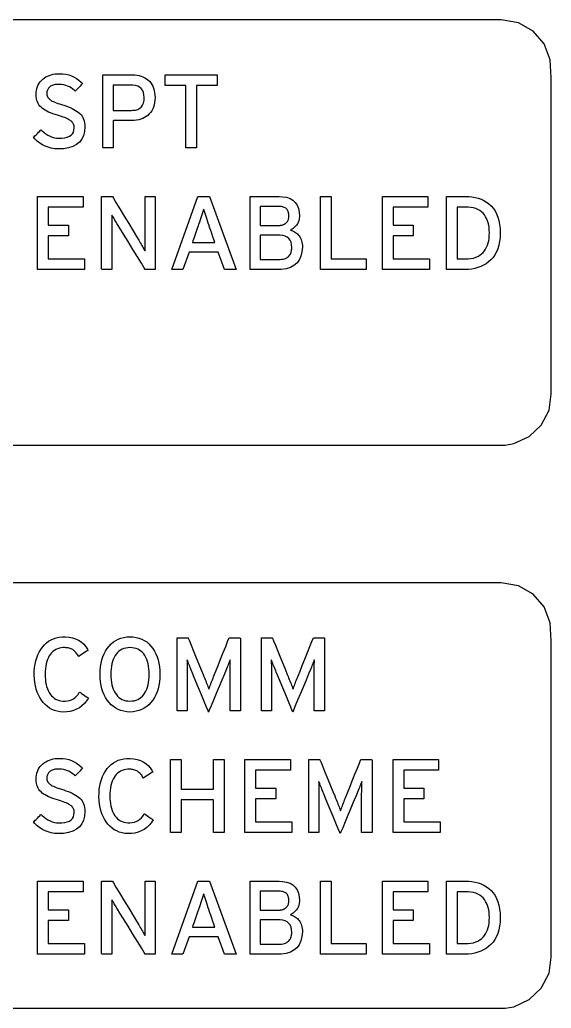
# Model space of a CAD drawing. Extents: x 1 to 47.7, y 0.2 to 33.3.
# Drawn here: x 15.51 to 16.36, y 12.734 to 14.314 of the extents above; entities that cross this region are included whole.
import ezdxf

# ---------------------------------------------------------------- set-up
doc = ezdxf.new("R2010")
doc.units = 0
doc.header["$MEASUREMENT"] = 0
doc.layers.add('4_0_____DWG', color=7, linetype='CONTINUOUS')

msp = doc.modelspace()

# ---------------------------------------------------------------- linework, layer by layer
at = {"layer": '4_0_____DWG'}
for points in [[(15.4329, 13.6336), (15.6397, 13.6336), (15.8464, 13.6336), (15.9436, 13.6336), (16.0331, 13.6336), (16.1126, 13.6336), (16.1796, 13.6336), (16.2314, 13.6336), (16.2657, 13.6336), (16.2798, 13.6336), (16.2862, 13.6338), (16.3001, 13.6361), (16.3248, 13.6473), (16.3442, 13.6657), (16.3565, 13.6898), (16.3601, 13.7151), (16.3601, 13.7245), (16.3601, 13.7416), (16.3601, 13.7949), (16.3601, 13.8668), (16.3601, 13.9493), (16.3601, 14.113), (16.3601, 14.178), (16.3601, 14.2207), (16.3584, 14.2497), (16.3485, 14.2751), (16.3309, 14.2953), (16.3076, 14.3087), (16.2801, 14.3136), (16.2801, 14.3136), (16.269, 14.3136), (16.2375, 14.3136), (16.188, 14.3136), (16.123, 14.3136), (16.0452, 14.3136), (15.9569, 14.3136), (15.7591, 14.3136), (15.5499, 14.3136), (15.3493, 14.3136)], [(15.7926, 14.2085), (15.7926, 14.1089), (15.7757, 14.1089), (15.7757, 14.2085), (15.7427, 14.2085), (15.7427, 14.2256), (15.8256, 14.2256), (15.8256, 14.2085), (15.7926, 14.2085)], [(15.5384, 13.9145), (15.5384, 14.0311), (15.6112, 14.0311), (15.6112, 14.0142), (15.5553, 14.0142), (15.5553, 13.9852), (15.5877, 13.9852), (15.5877, 13.9683), (15.5553, 13.9683), (15.5553, 13.9314), (15.6136, 13.9314), (15.6136, 13.9145), (15.5384, 13.9145)], [(15.8372, 13.9145), (15.8274, 13.9422), (15.7807, 13.9422), (15.771, 13.9145), (15.7529, 13.9145), (15.7949, 14.0311), (15.8134, 14.0311), (15.8559, 13.9145), (15.8372, 13.9145)], [(15.9909, 13.9145), (15.9909, 14.0311), (16.0078, 14.0311), (16.0078, 13.9316), (16.0642, 13.9316), (16.0642, 13.9145), (15.9909, 13.9145)], [(16.0901, 13.9145), (16.0901, 14.0311), (16.1628, 14.0311), (16.1628, 14.0142), (16.107, 14.0142), (16.107, 13.9852), (16.1394, 13.9852), (16.1394, 13.9683), (16.107, 13.9683), (16.107, 13.9314), (16.1653, 13.9314), (16.1653, 13.9145), (16.0901, 13.9145)], [(15.4329, 12.7336), (15.6397, 12.7336), (15.8464, 12.7336), (15.9436, 12.7336), (16.0331, 12.7336), (16.1126, 12.7336), (16.1796, 12.7336), (16.2314, 12.7336), (16.2657, 12.7336), (16.2798, 12.7336), (16.2862, 12.7338), (16.3001, 12.7361), (16.3248, 12.7473), (16.3442, 12.7657), (16.3565, 12.7898), (16.3601, 12.8151), (16.3601, 12.8245), (16.3601, 12.8416), (16.3601, 12.8948), (16.3601, 12.9668), (16.3601, 13.0493), (16.3601, 13.213), (16.3601, 13.2779), (16.3601, 13.3207), (16.3584, 13.3497), (16.3485, 13.3751), (16.3309, 13.3953), (16.3076, 13.4087), (16.2801, 13.4136), (16.2801, 13.4136), (16.269, 13.4136), (16.2375, 13.4136), (16.188, 13.4136), (16.123, 13.4136), (16.0452, 13.4136), (15.9569, 13.4136), (15.7591, 13.4136), (15.5499, 13.4136), (15.3493, 13.4136)], [(15.82, 13.0145), (15.82, 13.0668), (15.7679, 13.0668), (15.7679, 13.0145), (15.751, 13.0145), (15.751, 13.1311), (15.7679, 13.1311), (15.7679, 13.0839), (15.82, 13.0839), (15.82, 13.1311), (15.8369, 13.1311), (15.8369, 13.0145), (15.82, 13.0145)], [(15.87, 13.0145), (15.87, 13.1311), (15.9428, 13.1311), (15.9428, 13.1142), (15.8869, 13.1142), (15.8869, 13.0852), (15.9194, 13.0852), (15.9194, 13.0683), (15.8869, 13.0683), (15.8869, 13.0314), (15.9452, 13.0314), (15.9452, 13.0145), (15.87, 13.0145)], [(16.1072, 13.0145), (16.1072, 13.1311), (16.1799, 13.1311), (16.1799, 13.1142), (16.1241, 13.1142), (16.1241, 13.0852), (16.1565, 13.0852), (16.1565, 13.0683), (16.1241, 13.0683), (16.1241, 13.0314), (16.1824, 13.0314), (16.1824, 13.0145), (16.1072, 13.0145)], [(15.5384, 12.8201), (15.5384, 12.9367), (15.6112, 12.9367), (15.6112, 12.9198), (15.5553, 12.9198), (15.5553, 12.8908), (15.5877, 12.8908), (15.5877, 12.8739), (15.5553, 12.8739), (15.5553, 12.837), (15.6136, 12.837), (15.6136, 12.8201), (15.5384, 12.8201)], [(15.8372, 12.8201), (15.8274, 12.8477), (15.7807, 12.8477), (15.771, 12.8201), (15.7529, 12.8201), (15.7949, 12.9367), (15.8134, 12.9367), (15.8559, 12.8201), (15.8372, 12.8201)], [(15.9909, 12.8201), (15.9909, 12.9367), (16.0078, 12.9367), (16.0078, 12.8372), (16.0642, 12.8372), (16.0642, 12.8201), (15.9909, 12.8201)], [(16.0901, 12.8201), (16.0901, 12.9367), (16.1628, 12.9367), (16.1628, 12.9198), (16.107, 12.9198), (16.107, 12.8908), (16.1394, 12.8908), (16.1394, 12.8739), (16.107, 12.8739), (16.107, 12.837), (16.1653, 12.837), (16.1653, 12.8201), (16.0901, 12.8201)]]:
    msp.add_lwpolyline(points, dxfattribs=at)
for points in [[(15.614, 14.1424), (15.6136, 14.1351), (15.612, 14.1286), (15.6093, 14.1229), (15.6056, 14.1181), (15.6007, 14.1142), (15.5948, 14.1111), (15.5877, 14.1089), (15.5796, 14.1075), (15.5711, 14.1071), (15.5656, 14.1075), (15.5603, 14.1084), (15.5552, 14.1098), (15.5505, 14.1116), (15.546, 14.1139), (15.5418, 14.1166), (15.5378, 14.1198), (15.5342, 14.1234), (15.5321, 14.126), (15.5328, 14.1267), (15.5342, 14.1281), (15.536, 14.1299), (15.538, 14.1319), (15.5401, 14.1339), (15.5419, 14.1358), (15.5433, 14.1372), (15.5441, 14.1379), (15.5458, 14.1363), (15.5487, 14.1336), (15.5518, 14.1312), (15.555, 14.1291), (15.5583, 14.1274), (15.5617, 14.1261), (15.5652, 14.1251), (15.5689, 14.1245), (15.5726, 14.1242), (15.5774, 14.1243), (15.582, 14.1248), (15.5859, 14.1258), (15.5893, 14.1273), (15.592, 14.1291), (15.5942, 14.1314), (15.5957, 14.1342), (15.5966, 14.1374), (15.597, 14.141), (15.5969, 14.1426), (15.5967, 14.144), (15.5964, 14.1454), (15.5959, 14.1467), (15.5952, 14.1479), (15.5945, 14.1491), (15.5935, 14.1502), (15.5925, 14.1513), (15.5913, 14.1523), (15.5898, 14.1533), (15.5881, 14.1543), (15.5862, 14.1553), (15.5841, 14.1562), (15.5818, 14.1572), (15.5793, 14.1581), (15.5765, 14.159), (15.5735, 14.16), (15.5701, 14.1609), (15.5663, 14.1621), (15.5627, 14.1634), (15.5593, 14.1647), (15.5561, 14.166), (15.5532, 14.1674), (15.5506, 14.1689), (15.5481, 14.1705), (15.5459, 14.1721), (15.5439, 14.1737), (15.5421, 14.1755), (15.5406, 14.1775), (15.5393, 14.1798), (15.5382, 14.1822), (15.5373, 14.1848), (15.5367, 14.1877), (15.5363, 14.1907), (15.5361, 14.194), (15.5362, 14.1974), (15.5366, 14.2006), (15.5372, 14.2037), (15.5381, 14.2067), (15.5393, 14.2094), (15.5408, 14.212), (15.5425, 14.2144), (15.5445, 14.2167), (15.5468, 14.2188), (15.5492, 14.2206), (15.5518, 14.2222), (15.5545, 14.2236), (15.5573, 14.2247), (15.5603, 14.2257), (15.5634, 14.2264), (15.5667, 14.227), (15.5702, 14.2273), (15.5739, 14.2274), (15.5788, 14.2272), (15.5836, 14.2265), (15.5882, 14.2254), (15.5925, 14.2239), (15.5967, 14.2221), (15.6006, 14.2198), (15.6044, 14.2171), (15.6079, 14.214), (15.6103, 14.2116), (15.6097, 14.2109), (15.6083, 14.2095), (15.6066, 14.2077), (15.6046, 14.2056), (15.6026, 14.2035), (15.6007, 14.2017), (15.5993, 14.2002), (15.5985, 14.1993), (15.5972, 14.2004), (15.5948, 14.2026), (15.5922, 14.2046), (15.5894, 14.2063), (15.5865, 14.2076), (15.5834, 14.2087), (15.5802, 14.2096), (15.5768, 14.2101), (15.5732, 14.2103), (15.5706, 14.2103), (15.5685, 14.2101), (15.5665, 14.2099), (15.5647, 14.2095), (15.5631, 14.2091), (15.5616, 14.2086), (15.5602, 14.2079), (15.5589, 14.2072), (15.5578, 14.2063), (15.5568, 14.2054), (15.556, 14.2043), (15.5552, 14.2033), (15.5546, 14.2022), (15.5541, 14.201), (15.5537, 14.1998), (15.5534, 14.1985), (15.5532, 14.1972), (15.5532, 14.1958), (15.5532, 14.1951), (15.5532, 14.1945), (15.5533, 14.1938), (15.5534, 14.1932), (15.5535, 14.1926), (15.5537, 14.1921), (15.5539, 14.1915), (15.5541, 14.191), (15.5543, 14.1905), (15.5546, 14.1899), (15.555, 14.1894), (15.5553, 14.1888), (15.5558, 14.1883), (15.5562, 14.1878), (15.5567, 14.1873), (15.5573, 14.1868), (15.5579, 14.1863), (15.5588, 14.1856), (15.5603, 14.1847), (15.5619, 14.1837), (15.5638, 14.1828), (15.5659, 14.1819), (15.5683, 14.1809), (15.5708, 14.18), (15.5736, 14.179), (15.5766, 14.178), (15.5802, 14.1769), (15.5838, 14.1758), (15.5873, 14.1745), (15.5905, 14.1732), (15.5936, 14.1718), (15.5965, 14.1703), (15.5991, 14.1688), (15.6016, 14.1672), (15.6039, 14.1656), (15.606, 14.1638), (15.6079, 14.1618), (15.6095, 14.1597), (15.6108, 14.1573), (15.612, 14.1547), (15.6129, 14.152), (15.6135, 14.149), (15.6139, 14.1458)], [(15.7263, 14.1891), (15.7261, 14.185), (15.7256, 14.1811), (15.7249, 14.1775), (15.7239, 14.1741), (15.7226, 14.171), (15.7211, 14.1681), (15.7192, 14.1654), (15.7171, 14.163), (15.7147, 14.1608), (15.7122, 14.1589), (15.7094, 14.1572), (15.7065, 14.1557), (15.7034, 14.1546), (15.7002, 14.1536), (15.6967, 14.153), (15.6931, 14.1526), (15.6893, 14.1524), (15.688, 14.1524), (15.6852, 14.1524), (15.681, 14.1524), (15.6761, 14.1524), (15.6709, 14.1524), (15.6661, 14.1524), (15.6622, 14.1524), (15.6598, 14.1524), (15.6593, 14.1522), (15.6593, 14.1496), (15.6593, 14.1445), (15.6593, 14.1378), (15.6593, 14.1302), (15.6593, 14.1228), (15.6593, 14.1162), (15.6593, 14.1113), (15.6593, 14.109), (15.6589, 14.1089), (15.6574, 14.1089), (15.6552, 14.1089), (15.6524, 14.1089), (15.6496, 14.1089), (15.6468, 14.1089), (15.6446, 14.1089), (15.6431, 14.1089), (15.6427, 14.1092), (15.6427, 14.1154), (15.6427, 14.1285), (15.6427, 14.1461), (15.6427, 14.1661), (15.6427, 14.1862), (15.6427, 14.2043), (15.6427, 14.2179), (15.6427, 14.225), (15.6435, 14.2256), (15.6474, 14.2256), (15.6536, 14.2256), (15.6613, 14.2256), (15.6696, 14.2256), (15.6774, 14.2256), (15.6841, 14.2256), (15.6885, 14.2256), (15.6904, 14.2256), (15.694, 14.2254), (15.6975, 14.225), (15.7008, 14.2244), (15.7039, 14.2235), (15.7069, 14.2224), (15.7097, 14.221), (15.7124, 14.2194), (15.7149, 14.2175), (15.7172, 14.2154), (15.7193, 14.2129), (15.7211, 14.2103), (15.7227, 14.2074), (15.7239, 14.2042), (15.7249, 14.2008), (15.7256, 14.1971), (15.7261, 14.1932)], [(15.709, 14.1891), (15.7086, 14.1936), (15.7077, 14.1976), (15.7062, 14.201), (15.7042, 14.2038), (15.7016, 14.206), (15.6985, 14.2076), (15.6948, 14.2087), (15.6906, 14.2091), (15.6888, 14.2091), (15.6859, 14.2091), (15.6814, 14.2091), (15.6761, 14.2091), (15.6706, 14.2091), (15.6656, 14.2091), (15.6616, 14.2091), (15.6595, 14.2091), (15.6593, 14.2085), (15.6593, 14.2051), (15.6593, 14.1995), (15.6593, 14.1926), (15.6593, 14.1853), (15.6593, 14.1784), (15.6593, 14.1728), (15.6593, 14.1694), (15.6595, 14.1688), (15.6616, 14.1688), (15.6656, 14.1688), (15.6706, 14.1688), (15.6761, 14.1688), (15.6814, 14.1688), (15.6859, 14.1688), (15.6888, 14.1688), (15.6906, 14.1689), (15.6949, 14.1693), (15.6987, 14.1704), (15.7018, 14.1721), (15.7044, 14.1743), (15.7064, 14.1771), (15.7079, 14.1805), (15.7087, 14.1845)], [(15.7106, 13.9145), (15.7089, 13.9172), (15.7045, 13.9243), (15.6982, 13.9345), (15.6908, 13.9466), (15.6831, 13.9591), (15.6759, 13.9708), (15.6701, 13.9803), (15.6664, 13.9862), (15.6652, 13.9882), (15.6641, 13.99), (15.6631, 13.9918), (15.662, 13.9935), (15.6611, 13.9952), (15.6601, 13.9968), (15.6592, 13.9984), (15.6583, 13.9999), (15.6574, 14.0014), (15.6571, 14.0004), (15.6571, 13.9976), (15.6571, 13.9947), (15.6571, 13.9917), (15.6571, 13.9886), (15.6572, 13.9855), (15.6572, 13.9822), (15.6572, 13.9789), (15.6572, 13.9754), (15.6573, 13.9733), (15.6573, 13.9679), (15.6573, 13.9597), (15.6573, 13.9499), (15.6573, 13.9395), (15.6573, 13.9297), (15.6573, 13.9216), (15.6573, 13.9161), (15.6572, 13.9145), (15.6565, 13.9145), (15.6548, 13.9145), (15.6524, 13.9145), (15.6497, 13.9145), (15.6469, 13.9145), (15.6443, 13.9145), (15.6423, 13.9145), (15.641, 13.9145), (15.6408, 13.9153), (15.6408, 13.9229), (15.6408, 13.9366), (15.6408, 13.9544), (15.6408, 13.9742), (15.6408, 13.9939), (15.6408, 14.0113), (15.6408, 14.0242), (15.6408, 14.0307), (15.6412, 14.0311), (15.6426, 14.0311), (15.6448, 14.0311), (15.6476, 14.0311), (15.6505, 14.0311), (15.6534, 14.0311), (15.6558, 14.0311), (15.6575, 14.0311), (15.6581, 14.0311), (15.6597, 14.0285), (15.6638, 14.0216), (15.6699, 14.0116), (15.6769, 13.9999), (15.6843, 13.9877), (15.6911, 13.9763), (15.6967, 13.9671), (15.7002, 13.9613), (15.7014, 13.9593), (15.7027, 13.9571), (15.7039, 13.955), (15.705, 13.953), (15.7061, 13.9511), (15.7072, 13.9492), (15.7082, 13.9474), (15.7091, 13.9457), (15.7101, 13.9441), (15.7104, 13.945), (15.7104, 13.9479), (15.7103, 13.9509), (15.7103, 13.9539), (15.7103, 13.9571), (15.7103, 13.9603), (15.7103, 13.9636), (15.7103, 13.967), (15.7103, 13.9704), (15.7103, 13.9726), (15.7103, 13.978), (15.7103, 13.9861), (15.7103, 13.9959), (15.7103, 14.0062), (15.7103, 14.0159), (15.7103, 14.0241), (15.7103, 14.0295), (15.7103, 14.0311), (15.711, 14.0311), (15.7127, 14.0311), (15.7151, 14.0311), (15.7179, 14.0311), (15.7207, 14.0311), (15.7232, 14.0311), (15.7253, 14.0311), (15.7265, 14.0311), (15.7267, 14.0303), (15.7267, 14.0227), (15.7267, 14.009), (15.7267, 13.9912), (15.7267, 13.9714), (15.7267, 13.9517), (15.7267, 13.9344), (15.7267, 13.9214), (15.7267, 13.9149), (15.7264, 13.9145), (15.725, 13.9145), (15.723, 13.9145), (15.7204, 13.9145), (15.7176, 13.9145), (15.715, 13.9145), (15.7127, 13.9145), (15.7112, 13.9145)], [(15.962, 13.9503), (15.9613, 13.9424), (15.9597, 13.9355), (15.957, 13.9296), (15.9533, 13.9246), (15.9485, 13.9207), (15.9428, 13.9177), (15.936, 13.9157), (15.9281, 13.9146), (15.923, 13.9145), (15.9199, 13.9145), (15.9144, 13.9145), (15.9074, 13.9145), (15.8996, 13.9145), (15.892, 13.9145), (15.8853, 13.9145), (15.8805, 13.9145), (15.8785, 13.9145), (15.8785, 13.918), (15.8785, 13.929), (15.8785, 13.9454), (15.8785, 13.9649), (15.8785, 13.9852), (15.8785, 14.0042), (15.8785, 14.0196), (15.8785, 14.0291), (15.8787, 14.0311), (15.8815, 14.0311), (15.8869, 14.0311), (15.8941, 14.0311), (15.9021, 14.0311), (15.9101, 14.0311), (15.9171, 14.0311), (15.9223, 14.0311), (15.9248, 14.0311), (15.9304, 14.0308), (15.9367, 14.0298), (15.9422, 14.0278), (15.9468, 14.0251), (15.9506, 14.0216), (15.9535, 14.0172), (15.9556, 14.0121), (15.9569, 14.0061), (15.9573, 14.0004), (15.9572, 13.9984), (15.957, 13.9965), (15.9567, 13.9947), (15.9563, 13.9929), (15.9558, 13.9913), (15.9552, 13.9897), (15.9545, 13.9882), (15.9536, 13.9868), (15.9527, 13.9855), (15.9517, 13.9842), (15.9506, 13.983), (15.9495, 13.9819), (15.9483, 13.9809), (15.947, 13.9799), (15.9456, 13.979), (15.9442, 13.9781), (15.9431, 13.9774), (15.9448, 13.9769), (15.9464, 13.9763), (15.948, 13.9756), (15.9495, 13.9747), (15.951, 13.9737), (15.9525, 13.9726), (15.954, 13.9713), (15.9554, 13.9698), (15.9567, 13.9683), (15.9579, 13.9665), (15.959, 13.9647), (15.9599, 13.9626), (15.9606, 13.9605), (15.9612, 13.9581), (15.9616, 13.9557), (15.9619, 13.953)], [(16.2783, 13.9728), (16.2781, 13.9658), (16.2773, 13.9593), (16.2761, 13.9532), (16.2745, 13.9476), (16.2725, 13.9424), (16.27, 13.9378), (16.267, 13.9335), (16.2636, 13.9298), (16.2599, 13.9265), (16.2559, 13.9236), (16.2517, 13.9212), (16.2474, 13.9191), (16.2428, 13.9174), (16.238, 13.9161), (16.2331, 13.9152), (16.2279, 13.9146), (16.2233, 13.9145), (16.2218, 13.9145), (16.2183, 13.9145), (16.2137, 13.9145), (16.2083, 13.9145), (16.2029, 13.9145), (16.1981, 13.9145), (16.1944, 13.9145), (16.1926, 13.9145), (16.1925, 13.9169), (16.1925, 13.927), (16.1925, 13.943), (16.1925, 13.9625), (16.1925, 13.9831), (16.1925, 14.0026), (16.1925, 14.0186), (16.1925, 14.0287), (16.1926, 14.0311), (16.1944, 14.0311), (16.1981, 14.0311), (16.2029, 14.0311), (16.2083, 14.0311), (16.2137, 14.0311), (16.2183, 14.0311), (16.2218, 14.0311), (16.2233, 14.0311), (16.228, 14.031), (16.2332, 14.0305), (16.2383, 14.0297), (16.2431, 14.0284), (16.2477, 14.0268), (16.2521, 14.0247), (16.2563, 14.0223), (16.2602, 14.0195), (16.2639, 14.0162), (16.2672, 14.0124), (16.2701, 14.0082), (16.2726, 14.0035), (16.2746, 13.9983), (16.2762, 13.9926), (16.2773, 13.9865), (16.2781, 13.9799)], [(15.9404, 13.9999), (15.9404, 14.0014), (15.9402, 14.0028), (15.94, 14.0042), (15.9396, 14.0056), (15.9392, 14.0069), (15.9387, 14.0081), (15.9381, 14.0092), (15.9374, 14.0103), (15.9365, 14.0113), (15.9355, 14.0122), (15.9343, 14.013), (15.9331, 14.0136), (15.9316, 14.0141), (15.9301, 14.0146), (15.9284, 14.0149), (15.9266, 14.0151), (15.9247, 14.0152), (15.9236, 14.0152), (15.9205, 14.0152), (15.9161, 14.0152), (15.9109, 14.0152), (15.9056, 14.0152), (15.9007, 14.0152), (15.8969, 14.0152), (15.8947, 14.0152), (15.8944, 14.0149), (15.8944, 14.0127), (15.8944, 14.0089), (15.8944, 14.004), (15.8944, 13.9987), (15.8944, 13.9936), (15.8944, 13.9892), (15.8944, 13.9861), (15.8944, 13.985), (15.8956, 13.985), (15.8986, 13.985), (15.9031, 13.985), (15.9082, 13.985), (15.9135, 13.985), (15.9184, 13.985), (15.9222, 13.985), (15.9244, 13.985), (15.9252, 13.985), (15.9262, 13.985), (15.9271, 13.9851), (15.9281, 13.9852), (15.9289, 13.9854), (15.9297, 13.9855), (15.9305, 13.9858), (15.9313, 13.986), (15.932, 13.9863), (15.9326, 13.9867), (15.9333, 13.987), (15.9339, 13.9874), (15.9345, 13.9877), (15.9351, 13.9881), (15.9356, 13.9886), (15.9361, 13.989), (15.9366, 13.9894), (15.9373, 13.9902), (15.938, 13.9912), (15.9386, 13.9923), (15.9392, 13.9934), (15.9396, 13.9946), (15.94, 13.9958), (15.9402, 13.9971), (15.9404, 13.9985)], [(15.8127, 13.9846), (15.8114, 13.9885), (15.8102, 13.9922), (15.809, 13.9957), (15.8079, 13.999), (15.8068, 14.0023), (15.8059, 14.0053), (15.8049, 14.0082), (15.8041, 14.011), (15.8033, 14.0094), (15.8025, 14.0066), (15.8016, 14.0036), (15.8006, 14.0004), (15.7995, 13.9971), (15.7984, 13.9936), (15.7972, 13.9899), (15.7959, 13.9861), (15.7952, 13.9841), (15.7944, 13.9818), (15.7932, 13.9781), (15.7916, 13.9736), (15.7899, 13.9687), (15.7883, 13.9641), (15.787, 13.9604), (15.7862, 13.9582), (15.7863, 13.9578), (15.7889, 13.9578), (15.7935, 13.9578), (15.7995, 13.9578), (15.806, 13.9578), (15.8123, 13.9578), (15.8176, 13.9578), (15.8211, 13.9578), (15.822, 13.9578), (15.8215, 13.9593), (15.8204, 13.9625), (15.8189, 13.9669), (15.8172, 13.9717), (15.8155, 13.9765), (15.8141, 13.9806), (15.8131, 13.9835)], [(16.2611, 13.9728), (16.261, 13.9772), (16.2606, 13.9813), (16.26, 13.9852), (16.2592, 13.9889), (16.258, 13.9924), (16.2567, 13.9957), (16.2551, 13.9988), (16.2532, 14.0016), (16.2511, 14.0043), (16.2486, 14.0066), (16.2458, 14.0086), (16.2427, 14.0103), (16.2393, 14.0117), (16.2356, 14.0128), (16.2316, 14.0136), (16.2273, 14.014), (16.2233, 14.0142), (16.2226, 14.0142), (16.2211, 14.0142), (16.2189, 14.0142), (16.2165, 14.0142), (16.2141, 14.0142), (16.2119, 14.0142), (16.2103, 14.0142), (16.2095, 14.0142), (16.2094, 14.0125), (16.2094, 14.0053), (16.2094, 13.994), (16.2094, 13.9801), (16.2094, 13.9655), (16.2094, 13.9516), (16.2094, 13.9403), (16.2094, 13.9331), (16.2095, 13.9314), (16.2103, 13.9314), (16.2119, 13.9314), (16.2141, 13.9314), (16.2165, 13.9314), (16.2189, 13.9314), (16.2211, 13.9314), (16.2226, 13.9314), (16.2233, 13.9314), (16.2273, 13.9316), (16.2316, 13.932), (16.2356, 13.9328), (16.2393, 13.9339), (16.2427, 13.9354), (16.2458, 13.9371), (16.2486, 13.9392), (16.2511, 13.9416), (16.2532, 13.9442), (16.2551, 13.9471), (16.2567, 13.9501), (16.258, 13.9534), (16.2592, 13.9568), (16.26, 13.9605), (16.2606, 13.9644), (16.261, 13.9685)], [(15.945, 13.9498), (15.9447, 13.9541), (15.9438, 13.9579), (15.9423, 13.9611), (15.9403, 13.9638), (15.9377, 13.9659), (15.9345, 13.9675), (15.9308, 13.9686), (15.9266, 13.9691), (15.9245, 13.9692), (15.9218, 13.9692), (15.9176, 13.9692), (15.9125, 13.9692), (15.907, 13.9692), (15.9018, 13.9692), (15.8976, 13.9692), (15.895, 13.9692), (15.8944, 13.969), (15.8944, 13.9665), (15.8944, 13.9618), (15.8944, 13.9556), (15.8944, 13.9487), (15.8944, 13.9419), (15.8944, 13.9361), (15.8944, 13.932), (15.8944, 13.9304), (15.8956, 13.9304), (15.8988, 13.9304), (15.9033, 13.9304), (15.9086, 13.9304), (15.9139, 13.9304), (15.9188, 13.9304), (15.9225, 13.9304), (15.9244, 13.9304), (15.9263, 13.9305), (15.9288, 13.9307), (15.9311, 13.931), (15.9332, 13.9315), (15.9351, 13.9322), (15.9369, 13.933), (15.9384, 13.9339), (15.9398, 13.9351), (15.9409, 13.9363), (15.9419, 13.9377), (15.9427, 13.9391), (15.9434, 13.9406), (15.944, 13.9423), (15.9445, 13.944), (15.9448, 13.9458), (15.945, 13.9477)], [(15.6197, 13.2294), (15.6166, 13.2247), (15.6132, 13.2205), (15.6094, 13.2169), (15.6053, 13.2138), (15.6008, 13.2114), (15.5959, 13.2094), (15.5907, 13.2081), (15.5851, 13.2073), (15.5795, 13.2071), (15.5746, 13.2075), (15.5699, 13.2084), (15.5656, 13.2097), (15.5614, 13.2113), (15.5576, 13.2135), (15.554, 13.216), (15.5506, 13.219), (15.5475, 13.2224), (15.5446, 13.2261), (15.542, 13.2301), (15.5397, 13.2344), (15.5377, 13.239), (15.5361, 13.2438), (15.5348, 13.249), (15.5339, 13.2544), (15.5333, 13.2601), (15.533, 13.2661), (15.5331, 13.2722), (15.5336, 13.278), (15.5344, 13.2835), (15.5356, 13.2888), (15.537, 13.2938), (15.5389, 13.2985), (15.541, 13.303), (15.5435, 13.3071), (15.5463, 13.311), (15.5493, 13.3145), (15.5526, 13.3176), (15.5561, 13.3203), (15.5599, 13.3225), (15.5639, 13.3243), (15.5682, 13.3258), (15.5727, 13.3267), (15.5775, 13.3273), (15.5829, 13.3274), (15.5888, 13.3269), (15.5942, 13.3258), (15.5993, 13.3242), (15.6039, 13.322), (15.6081, 13.3193), (15.6119, 13.3159), (15.6152, 13.3121), (15.6182, 13.3076), (15.619, 13.3055), (15.6179, 13.3048), (15.616, 13.3036), (15.6137, 13.3021), (15.6111, 13.3005), (15.6086, 13.2989), (15.6065, 13.2975), (15.6049, 13.2965), (15.6042, 13.296), (15.6034, 13.2974), (15.6024, 13.2989), (15.6014, 13.3003), (15.6003, 13.3016), (15.5992, 13.3029), (15.5981, 13.304), (15.597, 13.305), (15.5959, 13.306), (15.5947, 13.3068), (15.5933, 13.3075), (15.592, 13.3081), (15.5905, 13.3087), (15.5889, 13.3091), (15.5873, 13.3095), (15.5856, 13.3097), (15.5838, 13.3099), (15.5819, 13.31), (15.5794, 13.31), (15.5762, 13.3097), (15.5732, 13.3091), (15.5703, 13.3082), (15.5677, 13.3071), (15.5652, 13.3056), (15.5629, 13.3039), (15.5608, 13.3019), (15.5589, 13.2995), (15.5571, 13.2969), (15.5556, 13.294), (15.5542, 13.2909), (15.5531, 13.2876), (15.5521, 13.2841), (15.5514, 13.2803), (15.5508, 13.2763), (15.5505, 13.2721), (15.5504, 13.2676), (15.5505, 13.2632), (15.5508, 13.259), (15.5513, 13.255), (15.552, 13.2512), (15.5529, 13.2477), (15.554, 13.2444), (15.5554, 13.2413), (15.5569, 13.2384), (15.5586, 13.2357), (15.5605, 13.2332), (15.5626, 13.2311), (15.5649, 13.2292), (15.5673, 13.2277), (15.57, 13.2264), (15.5728, 13.2255), (15.5758, 13.2249), (15.579, 13.2245), (15.5826, 13.2245), (15.5862, 13.2249), (15.5896, 13.2257), (15.5928, 13.2268), (15.5958, 13.2283), (15.5985, 13.2302), (15.6009, 13.2325), (15.6032, 13.2352), (15.6051, 13.2382), (15.6059, 13.2389), (15.6071, 13.2381), (15.6089, 13.2368), (15.6111, 13.2353), (15.6135, 13.2336), (15.6158, 13.232), (15.6178, 13.2307), (15.6192, 13.2297)], [(15.734, 13.2673), (15.7338, 13.2611), (15.7332, 13.2552), (15.7323, 13.2496), (15.7311, 13.2443), (15.7295, 13.2393), (15.7276, 13.2346), (15.7253, 13.2301), (15.7227, 13.226), (15.7197, 13.2222), (15.7164, 13.2187), (15.7129, 13.2157), (15.7091, 13.2132), (15.705, 13.2111), (15.7006, 13.2094), (15.6961, 13.2082), (15.6912, 13.2074), (15.6861, 13.2071), (15.681, 13.2074), (15.6762, 13.2082), (15.6716, 13.2094), (15.6674, 13.2111), (15.6633, 13.2132), (15.6596, 13.2157), (15.6561, 13.2187), (15.6529, 13.2222), (15.6499, 13.226), (15.6472, 13.2301), (15.6449, 13.2346), (15.6429, 13.2393), (15.6413, 13.2443), (15.64, 13.2496), (15.6391, 13.2552), (15.6385, 13.2611), (15.6383, 13.2673), (15.6385, 13.2735), (15.6391, 13.2794), (15.64, 13.2851), (15.6413, 13.2904), (15.6429, 13.2954), (15.6449, 13.3002), (15.6472, 13.3046), (15.6499, 13.3088), (15.6529, 13.3126), (15.6561, 13.316), (15.6596, 13.319), (15.6633, 13.3215), (15.6674, 13.3236), (15.6716, 13.3252), (15.6762, 13.3264), (15.681, 13.3271), (15.6861, 13.3274), (15.6912, 13.3271), (15.6961, 13.3264), (15.7006, 13.3252), (15.705, 13.3236), (15.7091, 13.3215), (15.7129, 13.319), (15.7164, 13.316), (15.7197, 13.3126), (15.7227, 13.3088), (15.7253, 13.3046), (15.7276, 13.3002), (15.7295, 13.2954), (15.7311, 13.2904), (15.7323, 13.2851), (15.7332, 13.2794), (15.7338, 13.2735)], [(15.8462, 13.2089), (15.8462, 13.2111), (15.8462, 13.2171), (15.8462, 13.2256), (15.8462, 13.2357), (15.8462, 13.2462), (15.8462, 13.256), (15.8462, 13.264), (15.8462, 13.2692), (15.8462, 13.2713), (15.8462, 13.2741), (15.8463, 13.2768), (15.8463, 13.2794), (15.8463, 13.2818), (15.8463, 13.2841), (15.8464, 13.2863), (15.8465, 13.2883), (15.8465, 13.2902), (15.8463, 13.2904), (15.8457, 13.2888), (15.845, 13.287), (15.8442, 13.2851), (15.8434, 13.2831), (15.8426, 13.2809), (15.8417, 13.2786), (15.8407, 13.2762), (15.8397, 13.2736), (15.8389, 13.2717), (15.8367, 13.2665), (15.8332, 13.2582), (15.8289, 13.2479), (15.8243, 13.2368), (15.8198, 13.226), (15.8158, 13.2167), (15.8131, 13.21), (15.8119, 13.2071), (15.8111, 13.209), (15.8086, 13.2149), (15.805, 13.2237), (15.8006, 13.2343), (15.796, 13.2455), (15.7916, 13.2561), (15.788, 13.2649), (15.7855, 13.2709), (15.7846, 13.273), (15.7836, 13.2756), (15.7826, 13.2781), (15.7817, 13.2804), (15.7808, 13.2826), (15.78, 13.2847), (15.7792, 13.2866), (15.7785, 13.2884), (15.7779, 13.2901), (15.7775, 13.2905), (15.7775, 13.2887), (15.7776, 13.2867), (15.7777, 13.2846), (15.7777, 13.2823), (15.7777, 13.2799), (15.7778, 13.2774), (15.7778, 13.2747), (15.7778, 13.2719), (15.7778, 13.2699), (15.7778, 13.2655), (15.7778, 13.258), (15.7778, 13.2484), (15.7778, 13.238), (15.7778, 13.2278), (15.7778, 13.2188), (15.7778, 13.2122), (15.7778, 13.209), (15.7774, 13.2089), (15.7761, 13.2089), (15.774, 13.2089), (15.7715, 13.2089), (15.7688, 13.2089), (15.7662, 13.2089), (15.764, 13.2089), (15.7624, 13.2089), (15.7619, 13.2089), (15.7619, 13.2131), (15.7619, 13.2243), (15.7619, 13.2405), (15.7619, 13.2595), (15.7619, 13.2793), (15.7619, 13.2979), (15.7619, 13.3132), (15.7619, 13.323), (15.7619, 13.3256), (15.7628, 13.3256), (15.7646, 13.3256), (15.7672, 13.3256), (15.7701, 13.3256), (15.7731, 13.3256), (15.7758, 13.3256), (15.7779, 13.3256), (15.7791, 13.3256), (15.7795, 13.3251), (15.7812, 13.3211), (15.7841, 13.3138), (15.788, 13.3044), (15.7922, 13.2939), (15.7965, 13.2835), (15.8002, 13.2743), (15.803, 13.2673), (15.8045, 13.2637), (15.8053, 13.2617), (15.8064, 13.2592), (15.8074, 13.2568), (15.8083, 13.2544), (15.8092, 13.2521), (15.81, 13.2499), (15.8108, 13.2477), (15.8116, 13.2456), (15.8123, 13.2436), (15.8129, 13.2451), (15.8137, 13.2472), (15.8145, 13.2493), (15.8153, 13.2515), (15.8161, 13.2538), (15.8171, 13.2562), (15.818, 13.2586), (15.819, 13.2611), (15.82, 13.2635), (15.8211, 13.2662), (15.8236, 13.2725), (15.8271, 13.2813), (15.8312, 13.2916), (15.8354, 13.3021), (15.8393, 13.3119), (15.8424, 13.3197), (15.8444, 13.3246), (15.8449, 13.3256), (15.8459, 13.3256), (15.8479, 13.3256), (15.8506, 13.3256), (15.8536, 13.3256), (15.8567, 13.3256), (15.8594, 13.3256), (15.8615, 13.3256), (15.8627, 13.3256), (15.8628, 13.3242), (15.8628, 13.3159), (15.8628, 13.3017), (15.8628, 13.2837), (15.8628, 13.2639), (15.8628, 13.2445), (15.8628, 13.2276), (15.8628, 13.2151), (15.8628, 13.2091), (15.8625, 13.2089), (15.8611, 13.2089), (15.8589, 13.2089), (15.8562, 13.2089), (15.8534, 13.2089), (15.8507, 13.2089), (15.8484, 13.2089), (15.8468, 13.2089)], [(15.9809, 13.2089), (15.9809, 13.2111), (15.9809, 13.2171), (15.9809, 13.2256), (15.9809, 13.2357), (15.9809, 13.2462), (15.9809, 13.256), (15.9809, 13.264), (15.9809, 13.2692), (15.9809, 13.2713), (15.9809, 13.2741), (15.9809, 13.2768), (15.981, 13.2794), (15.981, 13.2818), (15.981, 13.2841), (15.9811, 13.2863), (15.9811, 13.2883), (15.9812, 13.2902), (15.981, 13.2904), (15.9804, 13.2888), (15.9797, 13.287), (15.9789, 13.2851), (15.9781, 13.2831), (15.9773, 13.2809), (15.9763, 13.2786), (15.9754, 13.2762), (15.9743, 13.2736), (15.9735, 13.2717), (15.9714, 13.2665), (15.9679, 13.2582), (15.9636, 13.2479), (15.959, 13.2368), (15.9544, 13.226), (15.9505, 13.2167), (15.9477, 13.21), (15.9465, 13.2071), (15.9458, 13.209), (15.9433, 13.2149), (15.9397, 13.2237), (15.9353, 13.2343), (15.9307, 13.2455), (15.9263, 13.2561), (15.9226, 13.2649), (15.9202, 13.2709), (15.9193, 13.273), (15.9183, 13.2756), (15.9173, 13.2781), (15.9164, 13.2804), (15.9155, 13.2826), (15.9147, 13.2847), (15.9139, 13.2866), (15.9132, 13.2884), (15.9125, 13.2901), (15.9122, 13.2905), (15.9122, 13.2887), (15.9123, 13.2867), (15.9123, 13.2846), (15.9124, 13.2823), (15.9124, 13.2799), (15.9124, 13.2774), (15.9125, 13.2747), (15.9125, 13.2719), (15.9125, 13.2699), (15.9125, 13.2655), (15.9125, 13.258), (15.9125, 13.2484), (15.9125, 13.238), (15.9125, 13.2278), (15.9125, 13.2188), (15.9125, 13.2122), (15.9125, 13.209), (15.9121, 13.2089), (15.9108, 13.2089), (15.9087, 13.2089), (15.9062, 13.2089), (15.9034, 13.2089), (15.9008, 13.2089), (15.8986, 13.2089), (15.8971, 13.2089), (15.8965, 13.2089), (15.8965, 13.2131), (15.8965, 13.2243), (15.8965, 13.2405), (15.8965, 13.2595), (15.8965, 13.2793), (15.8965, 13.2979), (15.8965, 13.3132), (15.8965, 13.323), (15.8966, 13.3256), (15.8975, 13.3256), (15.8993, 13.3256), (15.9019, 13.3256), (15.9048, 13.3256), (15.9077, 13.3256), (15.9104, 13.3256), (15.9126, 13.3256), (15.9138, 13.3256), (15.9142, 13.3251), (15.9159, 13.3211), (15.9188, 13.3138), (15.9226, 13.3044), (15.9269, 13.2939), (15.9311, 13.2835), (15.9349, 13.2743), (15.9377, 13.2673), (15.9392, 13.2637), (15.94, 13.2617), (15.9411, 13.2592), (15.942, 13.2568), (15.943, 13.2544), (15.9439, 13.2521), (15.9447, 13.2499), (15.9455, 13.2477), (15.9463, 13.2456), (15.9469, 13.2436), (15.9476, 13.2451), (15.9484, 13.2472), (15.9491, 13.2493), (15.95, 13.2515), (15.9508, 13.2538), (15.9517, 13.2562), (15.9527, 13.2586), (15.9537, 13.2611), (15.9547, 13.2635), (15.9558, 13.2662), (15.9583, 13.2725), (15.9618, 13.2813), (15.9659, 13.2916), (15.9701, 13.3021), (15.974, 13.3119), (15.9771, 13.3197), (15.9791, 13.3246), (15.9796, 13.3256), (15.9806, 13.3256), (15.9826, 13.3256), (15.9853, 13.3256), (15.9883, 13.3256), (15.9914, 13.3256), (15.9941, 13.3256), (15.9962, 13.3256), (15.9974, 13.3256), (15.9975, 13.3242), (15.9975, 13.3159), (15.9975, 13.3017), (15.9975, 13.2837), (15.9975, 13.2639), (15.9975, 13.2445), (15.9975, 13.2276), (15.9975, 13.2151), (15.9975, 13.2091), (15.9971, 13.2089), (15.9957, 13.2089), (15.9936, 13.2089), (15.9909, 13.2089), (15.9881, 13.2089), (15.9854, 13.2089), (15.9831, 13.2089), (15.9815, 13.2089)], [(15.7168, 13.2673), (15.7167, 13.2719), (15.7163, 13.2762), (15.7158, 13.2803), (15.7151, 13.2842), (15.7141, 13.2878), (15.7129, 13.2912), (15.7115, 13.2944), (15.7099, 13.2973), (15.7081, 13.3), (15.7061, 13.3023), (15.7038, 13.3043), (15.7014, 13.306), (15.6987, 13.3074), (15.6959, 13.3086), (15.6928, 13.3094), (15.6895, 13.3098), (15.6861, 13.31), (15.6827, 13.3098), (15.6795, 13.3094), (15.6765, 13.3086), (15.6737, 13.3074), (15.6711, 13.306), (15.6686, 13.3043), (15.6664, 13.3023), (15.6644, 13.3), (15.6625, 13.2973), (15.6609, 13.2944), (15.6595, 13.2912), (15.6583, 13.2878), (15.6573, 13.2842), (15.6565, 13.2803), (15.656, 13.2762), (15.6557, 13.2719), (15.6555, 13.2673), (15.6557, 13.2628), (15.656, 13.2585), (15.6565, 13.2544), (15.6573, 13.2506), (15.6583, 13.247), (15.6595, 13.2436), (15.6609, 13.2405), (15.6625, 13.2376), (15.6644, 13.2349), (15.6664, 13.2325), (15.6686, 13.2303), (15.6711, 13.2286), (15.6737, 13.2271), (15.6765, 13.226), (15.6795, 13.2251), (15.6827, 13.2247), (15.6861, 13.2245), (15.6895, 13.2247), (15.6928, 13.2251), (15.6959, 13.226), (15.6987, 13.2271), (15.7014, 13.2286), (15.7038, 13.2303), (15.7061, 13.2325), (15.7081, 13.2349), (15.7099, 13.2376), (15.7115, 13.2405), (15.7129, 13.2436), (15.7141, 13.247), (15.7151, 13.2506), (15.7158, 13.2544), (15.7163, 13.2585), (15.7167, 13.2628)], [(15.614, 13.048), (15.6136, 13.0406), (15.612, 13.0341), (15.6093, 13.0285), (15.6056, 13.0237), (15.6007, 13.0198), (15.5948, 13.0167), (15.5877, 13.0145), (15.5796, 13.0131), (15.5711, 13.0127), (15.5656, 13.0131), (15.5603, 13.014), (15.5552, 13.0154), (15.5505, 13.0172), (15.546, 13.0195), (15.5418, 13.0222), (15.5378, 13.0254), (15.5342, 13.029), (15.5321, 13.0316), (15.5328, 13.0323), (15.5342, 13.0337), (15.536, 13.0355), (15.538, 13.0375), (15.5401, 13.0395), (15.5419, 13.0413), (15.5433, 13.0427), (15.5441, 13.0435), (15.5458, 13.0419), (15.5487, 13.0391), (15.5518, 13.0367), (15.555, 13.0347), (15.5583, 13.033), (15.5617, 13.0317), (15.5652, 13.0307), (15.5689, 13.03), (15.5726, 13.0297), (15.5774, 13.0299), (15.582, 13.0304), (15.5859, 13.0314), (15.5893, 13.0328), (15.592, 13.0347), (15.5942, 13.037), (15.5957, 13.0398), (15.5966, 13.0429), (15.597, 13.0466), (15.5969, 13.0482), (15.5967, 13.0496), (15.5964, 13.051), (15.5959, 13.0523), (15.5952, 13.0535), (15.5945, 13.0547), (15.5935, 13.0558), (15.5925, 13.0569), (15.5913, 13.0579), (15.5898, 13.0589), (15.5881, 13.0599), (15.5862, 13.0608), (15.5841, 13.0618), (15.5818, 13.0627), (15.5793, 13.0637), (15.5765, 13.0646), (15.5735, 13.0655), (15.5701, 13.0665), (15.5663, 13.0677), (15.5627, 13.0689), (15.5593, 13.0702), (15.5561, 13.0716), (15.5532, 13.073), (15.5506, 13.0745), (15.5481, 13.076), (15.5459, 13.0776), (15.5439, 13.0793), (15.5421, 13.0811), (15.5406, 13.0831), (15.5393, 13.0853), (15.5382, 13.0878), (15.5373, 13.0904), (15.5367, 13.0932), (15.5363, 13.0963), (15.5361, 13.0995), (15.5362, 13.1029), (15.5366, 13.1062), (15.5372, 13.1093), (15.5381, 13.1122), (15.5393, 13.115), (15.5408, 13.1176), (15.5425, 13.12), (15.5445, 13.1223), (15.5468, 13.1243), (15.5492, 13.1262), (15.5518, 13.1277), (15.5545, 13.1291), (15.5573, 13.1303), (15.5603, 13.1313), (15.5634, 13.132), (15.5667, 13.1326), (15.5702, 13.1329), (15.5739, 13.133), (15.5788, 13.1327), (15.5836, 13.132), (15.5882, 13.131), (15.5925, 13.1295), (15.5967, 13.1276), (15.6006, 13.1254), (15.6044, 13.1227), (15.6079, 13.1196), (15.6103, 13.1171), (15.6097, 13.1165), (15.6083, 13.1151), (15.6066, 13.1133), (15.6046, 13.1112), (15.6026, 13.1091), (15.6007, 13.1072), (15.5993, 13.1057), (15.5985, 13.1049), (15.5972, 13.1059), (15.5948, 13.1082), (15.5922, 13.1101), (15.5894, 13.1118), (15.5865, 13.1132), (15.5834, 13.1143), (15.5802, 13.1151), (15.5768, 13.1157), (15.5732, 13.1159), (15.5706, 13.1159), (15.5685, 13.1157), (15.5665, 13.1155), (15.5647, 13.1151), (15.5631, 13.1147), (15.5616, 13.1141), (15.5602, 13.1135), (15.5589, 13.1127), (15.5578, 13.1119), (15.5568, 13.1109), (15.556, 13.1099), (15.5552, 13.1088), (15.5546, 13.1077), (15.5541, 13.1066), (15.5537, 13.1053), (15.5534, 13.1041), (15.5532, 13.1027), (15.5532, 13.1014), (15.5532, 13.1007), (15.5532, 13.1), (15.5533, 13.0994), (15.5534, 13.0988), (15.5535, 13.0982), (15.5537, 13.0976), (15.5539, 13.0971), (15.5541, 13.0966), (15.5543, 13.0961), (15.5546, 13.0955), (15.555, 13.095), (15.5553, 13.0944), (15.5558, 13.0939), (15.5562, 13.0934), (15.5567, 13.0928), (15.5573, 13.0923), (15.5579, 13.0918), (15.5588, 13.0911), (15.5603, 13.0902), (15.5619, 13.0893), (15.5638, 13.0884), (15.5659, 13.0874), (15.5683, 13.0865), (15.5708, 13.0855), (15.5736, 13.0846), (15.5766, 13.0836), (15.5802, 13.0825), (15.5838, 13.0813), (15.5873, 13.0801), (15.5905, 13.0788), (15.5936, 13.0774), (15.5965, 13.0759), (15.5991, 13.0744), (15.6016, 13.0728), (15.6039, 13.0711), (15.606, 13.0694), (15.6079, 13.0674), (15.6095, 13.0652), (15.6108, 13.0629), (15.612, 13.0603), (15.6129, 13.0575), (15.6135, 13.0545), (15.6139, 13.0514)], [(15.7232, 13.0349), (15.7201, 13.0302), (15.7167, 13.026), (15.713, 13.0224), (15.7088, 13.0194), (15.7043, 13.0169), (15.6995, 13.015), (15.6942, 13.0136), (15.6887, 13.0129), (15.683, 13.0127), (15.6781, 13.0131), (15.6735, 13.0139), (15.6691, 13.0152), (15.665, 13.0169), (15.6611, 13.019), (15.6575, 13.0216), (15.6541, 13.0245), (15.651, 13.0279), (15.6481, 13.0317), (15.6455, 13.0357), (15.6432, 13.04), (15.6412, 13.0445), (15.6396, 13.0494), (15.6384, 13.0545), (15.6374, 13.0599), (15.6368, 13.0656), (15.6365, 13.0716), (15.6367, 13.0777), (15.6371, 13.0836), (15.6379, 13.0891), (15.6391, 13.0944), (15.6406, 13.0994), (15.6424, 13.1041), (15.6445, 13.1085), (15.647, 13.1127), (15.6498, 13.1166), (15.6528, 13.1201), (15.6561, 13.1232), (15.6596, 13.1258), (15.6634, 13.1281), (15.6674, 13.1299), (15.6717, 13.1313), (15.6762, 13.1323), (15.681, 13.1329), (15.6864, 13.133), (15.6923, 13.1325), (15.6977, 13.1314), (15.7028, 13.1298), (15.7074, 13.1276), (15.7116, 13.1248), (15.7154, 13.1215), (15.7187, 13.1176), (15.7217, 13.1132), (15.7225, 13.1111), (15.7214, 13.1104), (15.7195, 13.1092), (15.7172, 13.1077), (15.7146, 13.106), (15.7121, 13.1044), (15.71, 13.103), (15.7084, 13.102), (15.7077, 13.1016), (15.7069, 13.103), (15.7059, 13.1045), (15.7049, 13.1059), (15.7038, 13.1072), (15.7028, 13.1084), (15.7017, 13.1096), (15.7005, 13.1106), (15.6994, 13.1115), (15.6982, 13.1124), (15.6969, 13.1131), (15.6955, 13.1137), (15.694, 13.1142), (15.6924, 13.1147), (15.6908, 13.115), (15.6891, 13.1153), (15.6873, 13.1155), (15.6855, 13.1156), (15.683, 13.1156), (15.6797, 13.1153), (15.6767, 13.1147), (15.6738, 13.1138), (15.6712, 13.1126), (15.6687, 13.1112), (15.6664, 13.1094), (15.6643, 13.1074), (15.6624, 13.1051), (15.6607, 13.1025), (15.6591, 13.0996), (15.6577, 13.0965), (15.6566, 13.0932), (15.6556, 13.0896), (15.6549, 13.0858), (15.6544, 13.0818), (15.654, 13.0776), (15.6539, 13.0732), (15.654, 13.0687), (15.6543, 13.0645), (15.6548, 13.0606), (15.6555, 13.0568), (15.6564, 13.0532), (15.6576, 13.0499), (15.6589, 13.0468), (15.6604, 13.0439), (15.6622, 13.0413), (15.664, 13.0388), (15.6661, 13.0366), (15.6684, 13.0348), (15.6708, 13.0332), (15.6735, 13.032), (15.6763, 13.031), (15.6793, 13.0304), (15.6825, 13.0301), (15.6861, 13.0301), (15.6897, 13.0305), (15.6932, 13.0312), (15.6963, 13.0323), (15.6993, 13.0339), (15.702, 13.0358), (15.7044, 13.0381), (15.7067, 13.0407), (15.7087, 13.0438), (15.7094, 13.0445), (15.7106, 13.0436), (15.7124, 13.0424), (15.7147, 13.0408), (15.7171, 13.0392), (15.7194, 13.0376), (15.7213, 13.0362), (15.7227, 13.0353)], [(16.0568, 13.0145), (16.0568, 13.0167), (16.0568, 13.0226), (16.0568, 13.0312), (16.0568, 13.0412), (16.0568, 13.0517), (16.0568, 13.0615), (16.0568, 13.0696), (16.0568, 13.0748), (16.0568, 13.0768), (16.0569, 13.0797), (16.0569, 13.0824), (16.0569, 13.085), (16.0569, 13.0874), (16.057, 13.0897), (16.057, 13.0918), (16.0571, 13.0938), (16.0571, 13.0957), (16.0569, 13.096), (16.0563, 13.0944), (16.0556, 13.0926), (16.0548, 13.0907), (16.054, 13.0886), (16.0532, 13.0865), (16.0523, 13.0842), (16.0513, 13.0817), (16.0503, 13.0792), (16.0495, 13.0772), (16.0473, 13.0721), (16.0439, 13.0638), (16.0395, 13.0535), (16.0349, 13.0424), (16.0304, 13.0315), (16.0265, 13.0222), (16.0237, 13.0155), (16.0225, 13.0127), (16.0217, 13.0145), (16.0192, 13.0205), (16.0156, 13.0293), (16.0112, 13.0399), (16.0066, 13.0511), (16.0022, 13.0616), (15.9986, 13.0705), (15.9961, 13.0764), (15.9952, 13.0786), (15.9942, 13.0812), (15.9932, 13.0836), (15.9923, 13.086), (15.9914, 13.0882), (15.9906, 13.0902), (15.9898, 13.0922), (15.9891, 13.094), (15.9885, 13.0956), (15.9881, 13.0961), (15.9882, 13.0943), (15.9882, 13.0923), (15.9883, 13.0902), (15.9883, 13.0879), (15.9883, 13.0855), (15.9884, 13.083), (15.9884, 13.0803), (15.9884, 13.0775), (15.9884, 13.0755), (15.9884, 13.071), (15.9884, 13.0635), (15.9884, 13.054), (15.9884, 13.0436), (15.9884, 13.0333), (15.9884, 13.0243), (15.9884, 13.0177), (15.9884, 13.0146), (15.988, 13.0145), (15.9867, 13.0145), (15.9846, 13.0145), (15.9821, 13.0145), (15.9794, 13.0145), (15.9768, 13.0145), (15.9746, 13.0145), (15.973, 13.0145), (15.9725, 13.0145), (15.9725, 13.0187), (15.9725, 13.0299), (15.9725, 13.046), (15.9725, 13.0651), (15.9725, 13.0849), (15.9725, 13.1035), (15.9725, 13.1187), (15.9725, 13.1285), (15.9725, 13.1311), (15.9734, 13.1311), (15.9753, 13.1311), (15.9778, 13.1311), (15.9807, 13.1311), (15.9837, 13.1311), (15.9864, 13.1311), (15.9885, 13.1311), (15.9897, 13.1311), (15.9901, 13.1307), (15.9918, 13.1266), (15.9947, 13.1194), (15.9986, 13.1099), (16.0028, 13.0995), (16.0071, 13.0891), (16.0108, 13.0798), (16.0137, 13.0729), (16.0151, 13.0693), (16.016, 13.0673), (16.017, 13.0648), (16.018, 13.0623), (16.0189, 13.0599), (16.0198, 13.0577), (16.0206, 13.0554), (16.0214, 13.0533), (16.0222, 13.0512), (16.0229, 13.0492), (16.0236, 13.0507), (16.0243, 13.0527), (16.0251, 13.0549), (16.0259, 13.0571), (16.0268, 13.0594), (16.0277, 13.0617), (16.0286, 13.0642), (16.0296, 13.0667), (16.0306, 13.069), (16.0317, 13.0717), (16.0342, 13.078), (16.0377, 13.0869), (16.0418, 13.0971), (16.046, 13.1077), (16.0499, 13.1174), (16.0531, 13.1253), (16.055, 13.1301), (16.0555, 13.1311), (16.0565, 13.1311), (16.0586, 13.1311), (16.0612, 13.1311), (16.0642, 13.1311), (16.0673, 13.1311), (16.07, 13.1311), (16.0721, 13.1311), (16.0733, 13.1311), (16.0734, 13.1298), (16.0734, 13.1214), (16.0734, 13.1072), (16.0734, 13.0892), (16.0734, 13.0695), (16.0734, 13.0501), (16.0734, 13.0331), (16.0734, 13.0206), (16.0734, 13.0147), (16.0731, 13.0145), (16.0717, 13.0145), (16.0695, 13.0145), (16.0669, 13.0145), (16.064, 13.0145), (16.0613, 13.0145), (16.059, 13.0145), (16.0574, 13.0145)], [(15.7106, 12.8201), (15.7089, 12.8227), (15.7045, 12.8299), (15.6982, 12.8401), (15.6908, 12.8522), (15.6831, 12.8647), (15.6759, 12.8763), (15.6701, 12.8858), (15.6664, 12.8918), (15.6652, 12.8937), (15.6641, 12.8956), (15.6631, 12.8974), (15.662, 12.8991), (15.6611, 12.9007), (15.6601, 12.9024), (15.6592, 12.9039), (15.6583, 12.9055), (15.6574, 12.9069), (15.6571, 12.906), (15.6571, 12.9032), (15.6571, 12.9003), (15.6571, 12.8973), (15.6571, 12.8942), (15.6572, 12.8911), (15.6572, 12.8878), (15.6572, 12.8845), (15.6572, 12.881), (15.6573, 12.8789), (15.6573, 12.8735), (15.6573, 12.8653), (15.6573, 12.8555), (15.6573, 12.8451), (15.6573, 12.8353), (15.6573, 12.8271), (15.6573, 12.8217), (15.6572, 12.8201), (15.6565, 12.8201), (15.6548, 12.8201), (15.6524, 12.8201), (15.6497, 12.8201), (15.6469, 12.8201), (15.6443, 12.8201), (15.6423, 12.8201), (15.641, 12.8201), (15.6408, 12.8209), (15.6408, 12.8284), (15.6408, 12.8422), (15.6408, 12.86), (15.6408, 12.8798), (15.6408, 12.8995), (15.6408, 12.9168), (15.6408, 12.9298), (15.6408, 12.9363), (15.6412, 12.9367), (15.6426, 12.9367), (15.6448, 12.9367), (15.6476, 12.9367), (15.6505, 12.9367), (15.6534, 12.9367), (15.6558, 12.9367), (15.6575, 12.9367), (15.6581, 12.9367), (15.6597, 12.9341), (15.6638, 12.9272), (15.6699, 12.9172), (15.6769, 12.9055), (15.6843, 12.8933), (15.6911, 12.8819), (15.6967, 12.8727), (15.7002, 12.8669), (15.7014, 12.8649), (15.7027, 12.8627), (15.7039, 12.8606), (15.705, 12.8586), (15.7061, 12.8567), (15.7072, 12.8548), (15.7082, 12.853), (15.7091, 12.8513), (15.7101, 12.8497), (15.7104, 12.8506), (15.7104, 12.8535), (15.7103, 12.8565), (15.7103, 12.8595), (15.7103, 12.8626), (15.7103, 12.8659), (15.7103, 12.8692), (15.7103, 12.8725), (15.7103, 12.876), (15.7103, 12.8781), (15.7103, 12.8835), (15.7103, 12.8917), (15.7103, 12.9014), (15.7103, 12.9117), (15.7103, 12.9215), (15.7103, 12.9297), (15.7103, 12.9351), (15.7103, 12.9367), (15.711, 12.9367), (15.7127, 12.9367), (15.7151, 12.9367), (15.7179, 12.9367), (15.7207, 12.9367), (15.7232, 12.9367), (15.7253, 12.9367), (15.7265, 12.9367), (15.7267, 12.9359), (15.7267, 12.9283), (15.7267, 12.9146), (15.7267, 12.8967), (15.7267, 12.8769), (15.7267, 12.8573), (15.7267, 12.8399), (15.7267, 12.8269), (15.7267, 12.8204), (15.7264, 12.8201), (15.725, 12.8201), (15.723, 12.8201), (15.7204, 12.8201), (15.7176, 12.8201), (15.715, 12.8201), (15.7127, 12.8201), (15.7112, 12.8201)], [(15.962, 12.8558), (15.9613, 12.848), (15.9597, 12.8411), (15.957, 12.8351), (15.9533, 12.8302), (15.9485, 12.8262), (15.9428, 12.8233), (15.936, 12.8213), (15.9281, 12.8202), (15.923, 12.8201), (15.9199, 12.8201), (15.9144, 12.8201), (15.9074, 12.8201), (15.8996, 12.8201), (15.892, 12.8201), (15.8853, 12.8201), (15.8805, 12.8201), (15.8785, 12.8201), (15.8785, 12.8236), (15.8785, 12.8346), (15.8785, 12.851), (15.8785, 12.8704), (15.8785, 12.8908), (15.8785, 12.9098), (15.8785, 12.9251), (15.8785, 12.9347), (15.8787, 12.9367), (15.8815, 12.9367), (15.8869, 12.9367), (15.8941, 12.9367), (15.9021, 12.9367), (15.9101, 12.9367), (15.9171, 12.9367), (15.9223, 12.9367), (15.9248, 12.9367), (15.9304, 12.9364), (15.9367, 12.9353), (15.9422, 12.9334), (15.9468, 12.9307), (15.9506, 12.9272), (15.9535, 12.9228), (15.9556, 12.9176), (15.9569, 12.9116), (15.9573, 12.9059), (15.9572, 12.904), (15.957, 12.9021), (15.9567, 12.9003), (15.9563, 12.8985), (15.9558, 12.8969), (15.9552, 12.8953), (15.9545, 12.8938), (15.9536, 12.8924), (15.9527, 12.891), (15.9517, 12.8898), (15.9506, 12.8886), (15.9495, 12.8875), (15.9483, 12.8864), (15.947, 12.8855), (15.9456, 12.8846), (15.9442, 12.8837), (15.9431, 12.883), (15.9448, 12.8825), (15.9464, 12.8819), (15.948, 12.8812), (15.9495, 12.8803), (15.951, 12.8793), (15.9525, 12.8781), (15.954, 12.8768), (15.9554, 12.8754), (15.9567, 12.8738), (15.9579, 12.8721), (15.959, 12.8702), (15.9599, 12.8682), (15.9606, 12.866), (15.9612, 12.8637), (15.9616, 12.8612), (15.9619, 12.8586)], [(16.2783, 12.8784), (16.2781, 12.8714), (16.2773, 12.8648), (16.2761, 12.8588), (16.2745, 12.8532), (16.2725, 12.848), (16.27, 12.8433), (16.267, 12.8391), (16.2636, 12.8354), (16.2599, 12.8321), (16.2559, 12.8292), (16.2517, 12.8267), (16.2474, 12.8247), (16.2428, 12.823), (16.238, 12.8217), (16.2331, 12.8207), (16.2279, 12.8202), (16.2233, 12.8201), (16.2218, 12.8201), (16.2183, 12.8201), (16.2137, 12.8201), (16.2083, 12.8201), (16.2029, 12.8201), (16.1981, 12.8201), (16.1944, 12.8201), (16.1926, 12.8201), (16.1925, 12.8224), (16.1925, 12.8326), (16.1925, 12.8486), (16.1925, 12.868), (16.1925, 12.8887), (16.1925, 12.9082), (16.1925, 12.9242), (16.1925, 12.9343), (16.1926, 12.9367), (16.1944, 12.9367), (16.1981, 12.9367), (16.2029, 12.9367), (16.2083, 12.9367), (16.2137, 12.9367), (16.2183, 12.9367), (16.2218, 12.9367), (16.2233, 12.9367), (16.228, 12.9366), (16.2332, 12.9361), (16.2383, 12.9353), (16.2431, 12.934), (16.2477, 12.9323), (16.2521, 12.9303), (16.2563, 12.9279), (16.2602, 12.925), (16.2639, 12.9218), (16.2672, 12.918), (16.2701, 12.9138), (16.2726, 12.9091), (16.2746, 12.9039), (16.2762, 12.8982), (16.2773, 12.8921), (16.2781, 12.8855)], [(15.8127, 12.8902), (15.8114, 12.8941), (15.8102, 12.8977), (15.809, 12.9013), (15.8079, 12.9046), (15.8068, 12.9078), (15.8059, 12.9109), (15.8049, 12.9138), (15.8041, 12.9165), (15.8033, 12.9149), (15.8025, 12.9121), (15.8016, 12.9091), (15.8006, 12.906), (15.7995, 12.9026), (15.7984, 12.8991), (15.7972, 12.8955), (15.7959, 12.8916), (15.7952, 12.8896), (15.7944, 12.8874), (15.7932, 12.8837), (15.7916, 12.8791), (15.7899, 12.8743), (15.7883, 12.8697), (15.787, 12.866), (15.7862, 12.8638), (15.7863, 12.8634), (15.7889, 12.8634), (15.7935, 12.8634), (15.7995, 12.8634), (15.806, 12.8634), (15.8123, 12.8634), (15.8176, 12.8634), (15.8211, 12.8634), (15.822, 12.8634), (15.8215, 12.8649), (15.8204, 12.8681), (15.8189, 12.8724), (15.8172, 12.8773), (15.8155, 12.8821), (15.8141, 12.8862), (15.8131, 12.8891)], [(15.9404, 12.9054), (15.9404, 12.907), (15.9402, 12.9084), (15.94, 12.9098), (15.9396, 12.9112), (15.9392, 12.9124), (15.9387, 12.9137), (15.9381, 12.9148), (15.9374, 12.9159), (15.9365, 12.9169), (15.9355, 12.9178), (15.9343, 12.9185), (15.9331, 12.9192), (15.9316, 12.9197), (15.9301, 12.9201), (15.9284, 12.9204), (15.9266, 12.9206), (15.9247, 12.9207), (15.9236, 12.9207), (15.9205, 12.9207), (15.9161, 12.9207), (15.9109, 12.9207), (15.9056, 12.9207), (15.9007, 12.9207), (15.8969, 12.9207), (15.8947, 12.9207), (15.8944, 12.9204), (15.8944, 12.9183), (15.8944, 12.9144), (15.8944, 12.9096), (15.8944, 12.9043), (15.8944, 12.8992), (15.8944, 12.8948), (15.8944, 12.8917), (15.8944, 12.8905), (15.8956, 12.8905), (15.8986, 12.8905), (15.9031, 12.8905), (15.9082, 12.8905), (15.9135, 12.8905), (15.9184, 12.8905), (15.9222, 12.8905), (15.9244, 12.8905), (15.9252, 12.8905), (15.9262, 12.8906), (15.9271, 12.8907), (15.9281, 12.8908), (15.9289, 12.8909), (15.9297, 12.8911), (15.9305, 12.8913), (15.9313, 12.8916), (15.932, 12.8919), (15.9326, 12.8922), (15.9333, 12.8926), (15.9339, 12.8929), (15.9345, 12.8933), (15.9351, 12.8937), (15.9356, 12.8941), (15.9361, 12.8946), (15.9366, 12.895), (15.9373, 12.8958), (15.938, 12.8968), (15.9386, 12.8979), (15.9392, 12.899), (15.9396, 12.9002), (15.94, 12.9014), (15.9402, 12.9027), (15.9404, 12.904)], [(16.2611, 12.8784), (16.261, 12.8827), (16.2606, 12.8869), (16.26, 12.8908), (16.2592, 12.8945), (16.258, 12.898), (16.2567, 12.9013), (16.2551, 12.9044), (16.2532, 12.9072), (16.2511, 12.9098), (16.2486, 12.9122), (16.2458, 12.9142), (16.2427, 12.9159), (16.2393, 12.9173), (16.2356, 12.9184), (16.2316, 12.9192), (16.2273, 12.9196), (16.2233, 12.9198), (16.2226, 12.9198), (16.2211, 12.9198), (16.2189, 12.9198), (16.2165, 12.9198), (16.2141, 12.9198), (16.2119, 12.9198), (16.2103, 12.9198), (16.2095, 12.9198), (16.2094, 12.9181), (16.2094, 12.9109), (16.2094, 12.8995), (16.2094, 12.8857), (16.2094, 12.871), (16.2094, 12.8572), (16.2094, 12.8459), (16.2094, 12.8387), (16.2095, 12.837), (16.2103, 12.837), (16.2119, 12.837), (16.2141, 12.837), (16.2165, 12.837), (16.2189, 12.837), (16.2211, 12.837), (16.2226, 12.837), (16.2233, 12.837), (16.2273, 12.8371), (16.2316, 12.8376), (16.2356, 12.8384), (16.2393, 12.8395), (16.2427, 12.8409), (16.2458, 12.8427), (16.2486, 12.8447), (16.2511, 12.8471), (16.2532, 12.8498), (16.2551, 12.8526), (16.2567, 12.8557), (16.258, 12.8589), (16.2592, 12.8624), (16.26, 12.8661), (16.2606, 12.87), (16.261, 12.8741)], [(15.945, 12.8553), (15.9447, 12.8597), (15.9438, 12.8634), (15.9423, 12.8667), (15.9403, 12.8693), (15.9377, 12.8715), (15.9345, 12.8731), (15.9308, 12.8742), (15.9266, 12.8747), (15.9245, 12.8748), (15.9218, 12.8748), (15.9176, 12.8748), (15.9125, 12.8748), (15.907, 12.8748), (15.9018, 12.8748), (15.8976, 12.8748), (15.895, 12.8748), (15.8944, 12.8746), (15.8944, 12.8721), (15.8944, 12.8673), (15.8944, 12.8611), (15.8944, 12.8542), (15.8944, 12.8475), (15.8944, 12.8416), (15.8944, 12.8376), (15.8944, 12.836), (15.8956, 12.836), (15.8988, 12.836), (15.9033, 12.836), (15.9086, 12.836), (15.9139, 12.836), (15.9188, 12.836), (15.9225, 12.836), (15.9244, 12.836), (15.9263, 12.836), (15.9288, 12.8362), (15.9311, 12.8366), (15.9332, 12.8371), (15.9351, 12.8377), (15.9369, 12.8385), (15.9384, 12.8395), (15.9398, 12.8406), (15.9409, 12.8419), (15.9419, 12.8432), (15.9427, 12.8447), (15.9434, 12.8462), (15.944, 12.8478), (15.9445, 12.8496), (15.9448, 12.8514), (15.945, 12.8533)]]:
    msp.add_lwpolyline(points, close=True, dxfattribs=at)

doc.saveas('drawing.dxf')
